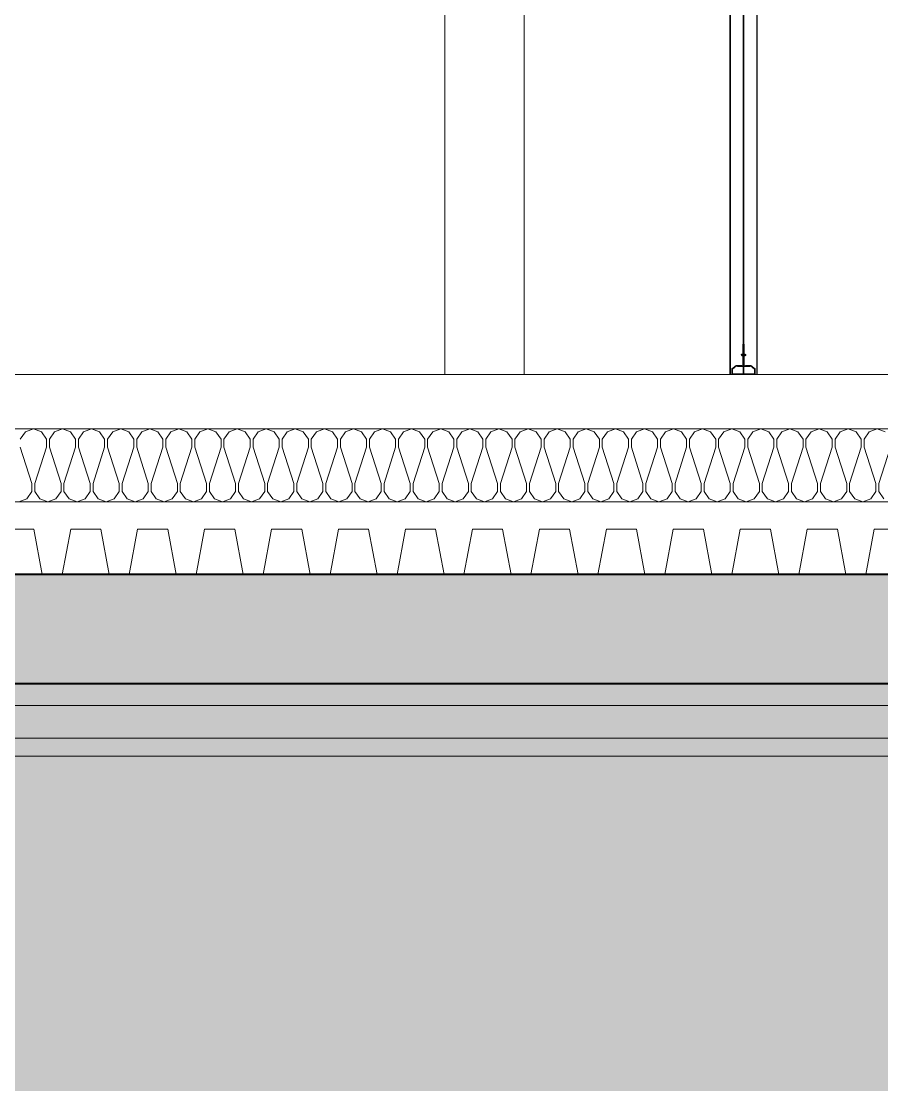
# Model space of a CAD drawing. Header units: millimetres. Extents: x 0 to 420000, y 0 to 297000.
# Drawn here: x 165689 to 168055, y 22497 to 25421 of the extents above; entities that cross this region are included whole.
import ezdxf

# ---------------------------------------------------------------- set-up
doc = ezdxf.new("R2010")
doc.units = ezdxf.units.MM
for name, pattern in [('CEN', [62, 60, -1, 0, -1]), ('CENTER', [2, 1.25, -0.25, 0.25, -0.25]), ('HIDDEN', [0.375, 0.25, -0.125])]:
    doc.linetypes.add(name, pattern=pattern)
for name, color, linetype, lineweight in [('A-AXIS-LINE', 1, 'CEN', 15), ('A-CONC-LIN1', 2, 'Continuous', 40), ('A-ELEV-LIN3', 8, 'Continuous', 18), ('A-SECT-LIN3', 255, 'Continuous', 18), ('A-XXXX-DRBD', 9, 'Continuous', 20), ('A-XXXX-FIN2', 6, 'Continuous', 20), ('A-XXXX-HATC', 8, 'Continuous', 18), ('A-XXXX-HID', 8, 'HIDDEN', 18), ('A-XXXX-INSL2', 8, 'Continuous', 18), ('DJ', 7, 'Continuous', 5)]:
    doc.layers.add(name, color=color, linetype=linetype, lineweight=lineweight)
for name, color, linetype in [('A-CONC-SOLD', 253, 'CEN'), ('A-XXXX-SOLD', 252, 'Continuous'), ('CEN', 1, 'CEN')]:
    doc.layers.add(name, color=color, linetype=linetype)

# ---------------------------------------------------------------- blocks, each defined once
blk = doc.blocks.new('axis(211208)')
at = {"layer": 'A-AXIS-LINE', "ltscale": 1000}
for p, q in [((4631788.1, -441118.7), (4955413.1, -441118.7)), ((4631788.1, -442118.7), (4955413.1, -442118.7))]:
    blk.add_line(p, q, dxfattribs=at)
blk = doc.blocks.new('방화스크린(냉동전실)(220321)')
at = {"layer": 'A-ELEV-LIN3'}
for p, q in [((225665, 83663), (225665, 79940)), ((225666.2, 83663.4), (225666.2, 79940)), ((225738.8, 83663.4), (225738.8, 79940)), ((225740, 83663), (225740, 79940))]:
    blk.add_line(p, q, dxfattribs=at)
at = {"layer": 'CEN', "color": 1, "linetype": 'CENTER'}
blk.add_line((225702.5, 79940), (225702.5, 83819.7), dxfattribs=at)
at = {"layer": 'DJ', "color": 4}
for p, q in [((225702.2, 79941.5), (225702.2, 83787.2)), ((225702.9, 79941.5), (225702.9, 83787.2)), ((225702.9, 79941.5), (225702.2, 79941.5))]:
    blk.add_line(p, q, dxfattribs=at)
at = {"layer": 'DJ', "color": 1, "linetype": 'Continuous'}
for p, q in [((225697.9, 79995.3), (225697.9, 79991.7)), ((225698.1, 79995.5), (225698, 79995.5)), ((225698.1, 79991.5), (225698, 79991.5)), ((225698.1, 79995.5), (225698.1, 79991.5)), ((225698.3, 79995.6), (225698.2, 79995.6)), ((225698.3, 79991.4), (225698.2, 79991.4)), ((225698.3, 79995.7), (225700.6, 79995.7)), ((225698.3, 79991.2), (225698.3, 79995.7)), ((225698.5, 79995.7), (225698.3, 79995.5)), ((225698.5, 79995.7), (225698.3, 79995.6)), ((225698.4, 79995.7), (225698.3, 79995.7)), ((225698.5, 79995.6), (225698.3, 79995.4)), ((225698.4, 79995.5), (225698.3, 79995.4)), ((225698.4, 79995.4), (225698.3, 79995.3)), ((225698.4, 79995.2), (225698.3, 79995.2)), ((225698.3, 79995.1), (225698.3, 79995)), ((225698.3, 79995.1), (225698.3, 79995.1)), ((225698.3, 79995), (225698.3, 79995)), ((225698.3, 79994.3), (225698.3, 79994.3)), ((225698.3, 79994.2), (225698.3, 79994.2)), ((225698.3, 79994.2), (225698.3, 79994.2)), ((225698.3, 79994.1), (225698.3, 79994.1)), ((225698.4, 79994), (225698.3, 79993.9)), ((225698.3, 79994), (225698.3, 79994)), ((225698.4, 79993.9), (225698.3, 79993.8)), ((225698.4, 79993.9), (225698.3, 79993.8)), ((225698.4, 79993.8), (225698.3, 79993.7)), ((225698.5, 79993.7), (225698.3, 79993.5)), ((225698.4, 79993.7), (225698.3, 79993.6)), ((225698.5, 79993.6), (225698.3, 79993.4)), ((225698.5, 79993.6), (225698.3, 79993.4)), ((225698.5, 79993.5), (225698.3, 79993.3)), ((225698.5, 79993.4), (225698.3, 79993.2)), ((225698.4, 79993.3), (225698.3, 79993.1)), ((225698.4, 79993.1), (225698.3, 79993)), ((225698.4, 79993), (225698.3, 79993)), ((225698.3, 79992.9), (225698.3, 79992.9)), ((225698.3, 79992.8), (225698.3, 79992.8)), ((225698.3, 79992.7), (225698.3, 79992.7)), ((225698.3, 79992), (225698.3, 79992)), ((225698.3, 79991.9), (225698.3, 79991.9)), ((225698.3, 79991.9), (225698.3, 79991.9)), ((225698.3, 79991.8), (225698.3, 79991.8)), ((225698.4, 79991.7), (225698.3, 79991.6)), ((225698.4, 79991.7), (225698.3, 79991.7)), ((225698.4, 79991.6), (225698.3, 79991.5)), ((225698.4, 79991.6), (225698.3, 79991.5)), ((225698.4, 79991.5), (225698.3, 79991.4)), ((225698.5, 79991.4), (225698.3, 79991.2)), ((225698.4, 79991.4), (225698.3, 79991.3)), ((225698.3, 79991.2), (225700.6, 79991.2)), ((225698.5, 79991.3), (225698.4, 79991.2)), ((225700.3, 79993.5), (225698.5, 79993.5)), ((225698.5, 79991.3), (225698.5, 79991.2)), ((225700.4, 79995.7), (225700.3, 79995.7)), ((225700.6, 79993.7), (225700.3, 79993.5)), ((225700.6, 79993.6), (225700.3, 79993.4)), ((225700.6, 79991.5), (225700.3, 79991.2)), ((225700.6, 79995.7), (225700.4, 79995.5)), ((225700.5, 79995.7), (225700.4, 79995.6)), ((225700.4, 79995.7), (225700.4, 79995.7)), ((225700.6, 79995.6), (225700.4, 79995.5)), ((225700.6, 79995.5), (225700.4, 79995.4)), ((225700.6, 79993.9), (225700.4, 79993.7)), ((225700.6, 79993.8), (225700.4, 79993.6)), ((225700.6, 79993.5), (225700.4, 79993.3)), ((225700.6, 79993.5), (225700.4, 79993.4)), ((225700.6, 79993.4), (225700.4, 79993.3)), ((225700.6, 79993.3), (225700.4, 79993.2)), ((225700.6, 79991.6), (225700.4, 79991.4)), ((225700.6, 79991.6), (225700.4, 79991.5)), ((225700.6, 79991.4), (225700.4, 79991.2)), ((225700.6, 79995.5), (225700.5, 79995.4)), ((225700.6, 79995.4), (225700.5, 79995.3)), ((225700.6, 79995.3), (225700.5, 79995.2)), ((225700.6, 79995.2), (225700.5, 79995.2)), ((225700.6, 79995.1), (225700.5, 79995)), ((225700.6, 79995.1), (225700.5, 79995.1)), ((225700.6, 79995), (225700.5, 79995)), ((225700.6, 79994.3), (225700.5, 79994.3)), ((225700.6, 79994.2), (225700.5, 79994.2)), ((225700.6, 79994.1), (225700.5, 79994.1)), ((225700.6, 79994), (225700.5, 79994)), ((225700.6, 79993.9), (225700.5, 79993.9)), ((225700.6, 79993.2), (225700.5, 79993.1)), ((225700.6, 79993.2), (225700.5, 79993.1)), ((225700.6, 79993.1), (225700.5, 79993)), ((225700.6, 79993), (225700.5, 79993)), ((225700.6, 79992.9), (225700.5, 79992.9)), ((225700.6, 79992.8), (225700.5, 79992.7)), ((225700.6, 79992.8), (225700.5, 79992.8)), ((225700.6, 79992), (225700.5, 79991.9)), ((225700.6, 79992), (225700.5, 79992)), ((225700.6, 79991.9), (225700.5, 79991.9)), ((225700.6, 79991.8), (225700.5, 79991.7)), ((225700.6, 79991.7), (225700.5, 79991.6)), ((225700.6, 79991.3), (225700.5, 79991.2)), ((225700.6, 79991.2), (225700.6, 79995.7)), ((225706.7, 79995.7), (225704.5, 79995.7)), ((225704.5, 79995.7), (225704.6, 79995.5)), ((225704.5, 79995.7), (225704.6, 79995.6)), ((225704.5, 79991.2), (225704.5, 79995.7)), ((225704.5, 79995.6), (225704.6, 79995.5)), ((225704.5, 79995.5), (225704.5, 79995.4)), ((225704.5, 79995.5), (225704.6, 79995.4)), ((225704.5, 79995.4), (225704.5, 79995.3)), ((225704.5, 79995.3), (225704.5, 79995.2)), ((225704.5, 79995.2), (225704.5, 79995.2)), ((225704.5, 79995.1), (225704.5, 79995)), ((225704.5, 79995.1), (225704.5, 79995.1)), ((225704.5, 79995), (225704.5, 79995)), ((225704.5, 79994.3), (225704.5, 79994.3)), ((225704.5, 79994.2), (225704.5, 79994.2)), ((225704.5, 79994.1), (225704.5, 79994.1)), ((225704.5, 79994), (225704.5, 79994)), ((225704.5, 79993.9), (225704.6, 79993.7)), ((225704.5, 79993.9), (225704.5, 79993.9)), ((225704.5, 79993.8), (225704.6, 79993.6)), ((225704.5, 79993.7), (225704.7, 79993.5)), ((225704.5, 79993.6), (225704.7, 79993.4)), ((225704.5, 79993.5), (225704.6, 79993.3)), ((225704.5, 79993.5), (225704.6, 79993.4)), ((225704.5, 79993.4), (225704.6, 79993.3)), ((225704.5, 79993.3), (225704.6, 79993.2)), ((225704.5, 79993.2), (225704.5, 79993.1)), ((225704.5, 79993.2), (225704.5, 79993.1)), ((225704.5, 79993.1), (225704.5, 79993)), ((225704.5, 79993), (225704.5, 79993)), ((225704.5, 79992.9), (225704.5, 79992.9)), ((225704.5, 79992.8), (225704.5, 79992.7)), ((225704.5, 79992.8), (225704.5, 79992.8)), ((225704.5, 79992), (225704.5, 79991.9)), ((225704.5, 79992), (225704.5, 79992)), ((225704.5, 79991.9), (225704.5, 79991.9)), ((225704.5, 79991.8), (225704.5, 79991.7)), ((225704.5, 79991.7), (225704.5, 79991.6)), ((225704.5, 79991.6), (225704.6, 79991.4)), ((225704.5, 79991.6), (225704.6, 79991.5)), ((225704.5, 79991.5), (225704.7, 79991.2)), ((225704.5, 79991.4), (225704.6, 79991.2)), ((225704.5, 79991.3), (225704.5, 79991.2)), ((225706.7, 79991.2), (225704.5, 79991.2)), ((225704.6, 79995.7), (225704.6, 79995.7)), ((225704.6, 79995.7), (225704.7, 79995.7)), ((225704.7, 79993.5), (225706.5, 79993.5)), ((225706.5, 79995.7), (225706.7, 79995.5)), ((225706.5, 79995.7), (225706.7, 79995.6)), ((225706.5, 79995.6), (225706.7, 79995.4)), ((225706.5, 79993.7), (225706.7, 79993.5)), ((225706.5, 79993.6), (225706.7, 79993.4)), ((225706.5, 79993.6), (225706.7, 79993.4)), ((225706.5, 79993.5), (225706.7, 79993.3)), ((225706.5, 79993.4), (225706.7, 79993.2)), ((225706.5, 79991.4), (225706.7, 79991.2)), ((225706.5, 79991.3), (225706.5, 79991.2)), ((225706.5, 79991.3), (225706.6, 79991.2)), ((225706.6, 79995.7), (225706.7, 79995.7)), ((225706.6, 79995.5), (225706.7, 79995.4)), ((225706.6, 79995.4), (225706.7, 79995.3)), ((225706.6, 79994), (225706.7, 79993.9)), ((225706.6, 79993.9), (225706.7, 79993.8)), ((225706.6, 79993.9), (225706.7, 79993.8)), ((225706.6, 79993.8), (225706.7, 79993.7)), ((225706.6, 79993.7), (225706.7, 79993.6)), ((225706.6, 79993.3), (225706.7, 79993.1)), ((225706.6, 79993.1), (225706.7, 79993)), ((225706.6, 79993), (225706.7, 79993)), ((225706.6, 79991.7), (225706.7, 79991.6)), ((225706.6, 79991.7), (225706.7, 79991.7)), ((225706.6, 79991.6), (225706.7, 79991.5)), ((225706.6, 79991.6), (225706.7, 79991.5)), ((225706.6, 79991.5), (225706.7, 79991.4)), ((225706.6, 79991.4), (225706.7, 79991.3)), ((225706.7, 79991.2), (225706.7, 79995.7)), ((225706.7, 79995.6), (225706.8, 79995.6)), ((225706.6, 79995.2), (225706.7, 79995.2)), ((225706.7, 79995.1), (225706.7, 79995)), ((225706.7, 79995.1), (225706.7, 79995.1)), ((225706.7, 79995), (225706.7, 79995)), ((225706.7, 79994.3), (225706.7, 79994.3)), ((225706.7, 79994.2), (225706.7, 79994.2)), ((225706.7, 79994.2), (225706.7, 79994.2)), ((225706.7, 79994.1), (225706.7, 79994.1)), ((225706.7, 79994), (225706.7, 79994)), ((225706.7, 79992.9), (225706.7, 79992.9)), ((225706.7, 79992.8), (225706.7, 79992.8)), ((225706.7, 79992.7), (225706.7, 79992.7)), ((225706.7, 79992), (225706.7, 79992)), ((225706.7, 79991.9), (225706.7, 79991.9)), ((225706.7, 79991.9), (225706.7, 79991.9)), ((225706.7, 79991.8), (225706.7, 79991.8)), ((225706.7, 79991.4), (225706.8, 79991.4)), ((225706.9, 79995.5), (225706.9, 79991.5)), ((225706.9, 79995.5), (225707, 79995.5)), ((225706.9, 79991.5), (225707, 79991.5)), ((225707.2, 79995.3), (225707.2, 79991.7))]:
    blk.add_line(p, q, dxfattribs=at)
at = {"layer": 'DJ', "color": 5}
for points in [[(225702.2, 80023.5), (225702.2, 79961.9), (225685.6, 79961.9), (225685.6, 79963.5), (225700.6, 79963.5), (225700.6, 80023.5)], [(225702.9, 80023.5), (225702.9, 79961.9), (225719.5, 79961.9), (225719.5, 79963.5), (225704.5, 79963.5), (225704.5, 80023.5)]]:
    blk.add_lwpolyline(points, close=True, dxfattribs=at)
at = {"layer": 'DJ', "color": 6, "lineweight": 9}
blk.add_lwpolyline([(225707.5, 79963.5), (225707.5, 79965), (225722.5, 79965), (225734.5, 79955), (225734.5, 79940), (225670.5, 79940), (225670.5, 79955), (225682.5, 79965), (225697.5, 79965), (225697.5, 79963.5), (225683, 79963.5), (225672, 79954.3), (225672, 79941.5), (225733, 79941.5), (225733, 79954.3), (225722, 79963.5)], close=True, dxfattribs=at)
at = {"layer": 'DJ', "color": 1, "linetype": 'Continuous'}
for centre, radius, start, end in [((225697.9, 79993.5), 1.8, 90, 270), ((225698, 79995.3), 0.135, 90, 180), ((225698, 79991.7), 0.135, 180, 270), ((225698.2, 79995.5), 0.135, 90, 180), ((225698.2, 79991.5), 0.135, 180, 270), ((225700.3, 79994.8), 2.02, 151.2403, 184.281), ((225700.3, 79994.5), 2.02, 175.719, 208.7597), ((225700.3, 79992.5), 2.02, 151.2403, 184.281), ((225700.3, 79992.2), 2.02, 175.719, 208.7597), ((225698.5, 79994.8), 2.02, 355.719, 28.7597), ((225698.5, 79994.5), 2.02, 331.2403, 4.281), ((225698.5, 79992.5), 2.02, 355.719, 28.7597), ((225698.5, 79992.2), 2.02, 331.2403, 4.281), ((225706.5, 79994.8), 2.02, 151.2403, 184.281), ((225706.5, 79994.5), 2.02, 175.719, 208.7597), ((225706.5, 79992.5), 2.02, 151.2403, 184.281), ((225706.5, 79992.2), 2.02, 175.719, 208.7597), ((225704.7, 79994.8), 2.02, 355.719, 28.7597), ((225704.7, 79994.5), 2.02, 331.2403, 4.281), ((225704.7, 79992.5), 2.02, 355.719, 28.7597), ((225704.7, 79992.2), 2.02, 331.2403, 4.281), ((225706.8, 79995.5), 0.135, 0, 90), ((225706.8, 79991.5), 0.135, 270, 0), ((225707, 79995.3), 0.135, 0, 90), ((225707, 79991.7), 0.135, 270, 0), ((225707.2, 79993.5), 1.8, 270, 90)]:
    blk.add_arc(centre, radius, start, end, dxfattribs=at)
blk = doc.blocks.new('지하2층')
at = {"layer": 'A-CONC-SOLD'}
h = blk.add_hatch(color=256, dxfattribs=at)
h.dxf.hatch_style = 1
h.paths.add_polyline_path([(4879373.8, -392168.7), (4878973.8, -392168.7), (4878973.8, -391118.7), (4878823.8, -391118.7), (4878823.8, -391368.7), (4878373.8, -391368.7), (4878373.8, -392368.7), (4878323.8, -392368.7), (4878323.8, -393068.7), (4878673.8, -393068.7), (4878673.8, -401668.7), (4877923.8, -401668.7), (4877923.8, -401118.7), (4877723.8, -401118.7), (4877723.8, -401668.7), (4801523.8, -401668.7), (4801523.8, -401128.7), (4801323.8, -401128.7), (4801323.8, -401968.7), (4801493.8, -401968.7), (4801478.8, -401977.7), (4801478.8, -402318.7), (4759168.8, -402318.7), (4759168.8, -401977.7), (4759153.8, -401968.7), (4759323.8, -401968.7), (4759323.8, -401128.7), (4759123.8, -401128.7), (4759123.8, -401668.7), (4682923.8, -401668.7), (4682923.8, -401118.7), (4682723.8, -401118.7), (4682723.8, -401668.7), (4681973.8, -401668.7), (4681973.8, -393068.7), (4682323.8, -393068.7), (4682323.8, -392368.7), (4682273.8, -392368.7), (4682273.8, -391368.7), (4681823.8, -391368.7), (4681823.8, -391118.7), (4681673.8, -391118.7), (4681673.8, -392168.7), (4681273.8, -392168.7), (4681273.8, -401968.7), (4758323.8, -401968.7), (4758323.8, -402618.7), (4802323.8, -402618.7), (4802323.8, -401968.7), (4879373.8, -401968.7)])
at = {"layer": 'A-CONC-LIN1'}
for points in [[(4681673.8, -391118.7), (4681673.8, -392168.7), (4681273.8, -392168.7), (4681273.8, -401968.7), (4758323.8, -401968.7), (4758323.8, -402618.7), (4802323.8, -402618.7), (4802323.8, -401968.7), (4879373.8, -401968.7), (4879373.8, -392168.7), (4878973.8, -392168.7), (4878973.8, -391118.7)], [(4801478.8, -402318.7), (4759168.8, -402318.7), (4759168.8, -401977.7), (4759153.8, -401968.7), (4759323.8, -401968.7), (4759323.8, -401128.7), (4759123.8, -401128.7), (4759123.8, -401668.7), (4682923.8, -401668.7)]]:
    blk.add_lwpolyline(points, dxfattribs=at)
at = {"layer": 'A-ELEV-LIN3'}
for p, q in [((4737164.8, -398118.7), (4737164.8, -401118.7)), ((4737382.8, -398118.7), (4737382.8, -401118.7))]:
    blk.add_line(p, q, dxfattribs=at)
at = {"layer": 'A-XXXX-DRBD'}
blk.add_lwpolyline([(4735952.3, -401543.7), (4736035.1, -401543.7), (4736058.4, -401668.7), (4736113.1, -401668.7), (4736136.4, -401543.7), (4736219.2, -401543.7), (4736242.5, -401668.7), (4736297.2, -401668.7), (4736320.5, -401543.7), (4736403.3, -401543.7), (4736426.6, -401668.7), (4736481.3, -401668.7), (4736504.6, -401543.7), (4736587.4, -401543.7), (4736610.7, -401668.7), (4736665.4, -401668.7), (4736688.7, -401543.7), (4736771.5, -401543.7), (4736794.8, -401668.7), (4736849.4, -401668.7), (4736872.8, -401543.7), (4736955.6, -401543.7), (4736978.9, -401668.7), (4737033.5, -401668.7), (4737056.8, -401543.7), (4737139.7, -401543.7), (4737163, -401668.7), (4737217.6, -401668.7), (4737240.9, -401543.7), (4737323.8, -401543.7), (4737347.1, -401668.7), (4737401.7, -401668.7), (4737425, -401543.7), (4737507.8, -401543.7), (4737531.2, -401668.7), (4737585.8, -401668.7), (4737609.1, -401543.7), (4737691.9, -401543.7), (4737715.2, -401668.7), (4737769.9, -401668.7), (4737793.2, -401543.7), (4737876, -401543.7), (4737899.3, -401668.7), (4737954, -401668.7), (4737977.3, -401543.7), (4738060.1, -401543.7), (4738083.4, -401668.7), (4738138.1, -401668.7), (4738161.4, -401543.7), (4738244.2, -401543.7), (4738267.5, -401668.7), (4738322.2, -401668.7), (4738345.5, -401543.7), (4738428.3, -401543.7)], dxfattribs=at)
at = {"layer": 'A-XXXX-FIN2'}
blk.add_lwpolyline([(4683073.8, -401118.7), (4759113.8, -401118.7)], dxfattribs=at)
at = {"layer": 'A-XXXX-INSL2'}
for points in [[(4682923.8, -401268.7), (4759113.8, -401268.7)], [(4738371.8, -401460.7), (4738357.8, -401440.7), (4738357.8, -401418.7), (4738389.8, -401318.7)], [(4738375.8, -401276.7), (4738353.8, -401268.7), (4738331.8, -401276.7), (4738317.8, -401296.7), (4738317.8, -401318.7), (4738349.8, -401418.7), (4738349.8, -401440.7), (4738335.8, -401460.7), (4738313.8, -401468.7), (4738291.8, -401460.7), (4738277.8, -401440.7), (4738277.8, -401418.7), (4738309.8, -401318.7), (4738309.8, -401296.7), (4738295.8, -401276.7), (4738273.8, -401268.7), (4738251.8, -401276.7), (4738237.8, -401296.7), (4738237.8, -401318.7), (4738269.8, -401418.7), (4738269.8, -401440.7), (4738255.8, -401460.7), (4738233.8, -401468.7), (4738211.8, -401460.7), (4738197.8, -401440.7), (4738197.8, -401418.7), (4738229.8, -401318.7), (4738229.8, -401296.7), (4738215.8, -401276.7), (4738193.8, -401268.7), (4738171.8, -401276.7), (4738157.8, -401296.7), (4738157.8, -401318.7), (4738189.8, -401418.7), (4738189.8, -401440.7), (4738175.8, -401460.7), (4738153.8, -401468.7), (4738131.8, -401460.7), (4738117.8, -401440.7), (4738117.8, -401418.7), (4738149.8, -401318.7), (4738149.8, -401296.7), (4738135.8, -401276.7), (4738113.8, -401268.7), (4738091.8, -401276.7), (4738077.8, -401296.7), (4738077.8, -401318.7), (4738109.8, -401418.7), (4738109.8, -401440.7), (4738095.8, -401460.7), (4738073.8, -401468.7), (4738051.8, -401460.7), (4738037.8, -401440.7), (4738037.8, -401418.7), (4738069.8, -401318.7), (4738069.8, -401296.7), (4738055.8, -401276.7), (4738033.8, -401268.7), (4738011.8, -401276.7), (4737997.8, -401296.7), (4737997.8, -401318.7), (4738029.8, -401418.7), (4738029.8, -401440.7), (4738015.8, -401460.7), (4737993.8, -401468.7), (4737971.8, -401460.7), (4737957.8, -401440.7), (4737957.8, -401418.7), (4737989.8, -401318.7), (4737989.8, -401296.7), (4737975.8, -401276.7), (4737953.8, -401268.7), (4737931.8, -401276.7), (4737917.8, -401296.7), (4737917.8, -401318.7), (4737949.8, -401418.7), (4737949.8, -401440.7), (4737935.8, -401460.7), (4737913.8, -401468.7), (4737891.8, -401460.7), (4737877.8, -401440.7), (4737877.8, -401418.7), (4737909.8, -401318.7), (4737909.8, -401296.7), (4737895.8, -401276.7), (4737873.8, -401268.7), (4737851.8, -401276.7), (4737837.8, -401296.7), (4737837.8, -401318.7), (4737869.8, -401418.7), (4737869.8, -401440.7), (4737855.8, -401460.7), (4737833.8, -401468.7), (4737811.8, -401460.7), (4737797.8, -401440.7), (4737797.8, -401418.7), (4737829.8, -401318.7), (4737829.8, -401296.7), (4737815.8, -401276.7), (4737793.8, -401268.7), (4737771.8, -401276.7), (4737757.8, -401296.7), (4737757.8, -401318.7), (4737789.8, -401418.7), (4737789.8, -401440.7), (4737775.8, -401460.7), (4737753.8, -401468.7), (4737731.8, -401460.7), (4737717.8, -401440.7), (4737717.8, -401418.7), (4737749.8, -401318.7), (4737749.8, -401296.7), (4737735.8, -401276.7), (4737713.8, -401268.7), (4737691.8, -401276.7), (4737677.8, -401296.7), (4737677.8, -401318.7), (4737709.8, -401418.7), (4737709.8, -401440.7), (4737695.8, -401460.7), (4737673.8, -401468.7), (4737651.8, -401460.7), (4737637.8, -401440.7), (4737637.8, -401418.7), (4737669.8, -401318.7), (4737669.8, -401296.7), (4737655.8, -401276.7), (4737633.8, -401268.7), (4737611.8, -401276.7), (4737597.8, -401296.7), (4737597.8, -401318.7), (4737629.8, -401418.7), (4737629.8, -401440.7), (4737615.8, -401460.7), (4737593.8, -401468.7), (4737571.8, -401460.7), (4737557.8, -401440.7), (4737557.8, -401418.7), (4737589.8, -401318.7), (4737589.8, -401296.7), (4737575.8, -401276.7), (4737553.8, -401268.7), (4737531.8, -401276.7), (4737517.8, -401296.7), (4737517.8, -401318.7), (4737549.8, -401418.7), (4737549.8, -401440.7), (4737535.8, -401460.7), (4737513.8, -401468.7), (4737491.8, -401460.7), (4737477.8, -401440.7), (4737477.8, -401418.7), (4737509.8, -401318.7), (4737509.8, -401296.7), (4737495.8, -401276.7), (4737473.8, -401268.7), (4737451.8, -401276.7), (4737437.8, -401296.7), (4737437.8, -401318.7), (4737469.8, -401418.7), (4737469.8, -401440.7), (4737455.8, -401460.7), (4737433.8, -401468.7), (4737411.8, -401460.7), (4737397.8, -401440.7), (4737397.8, -401418.7), (4737429.8, -401318.7), (4737429.8, -401296.7), (4737415.8, -401276.7), (4737393.8, -401268.7), (4737371.8, -401276.7), (4737357.8, -401296.7), (4737357.8, -401318.7), (4737389.8, -401418.7), (4737389.8, -401440.7), (4737375.8, -401460.7), (4737353.8, -401468.7), (4737331.8, -401460.7), (4737317.8, -401440.7), (4737317.8, -401418.7), (4737349.8, -401318.7), (4737349.8, -401296.7), (4737335.8, -401276.7), (4737313.8, -401268.7), (4737291.8, -401276.7), (4737277.8, -401296.7), (4737277.8, -401318.7), (4737309.8, -401418.7), (4737309.8, -401440.7), (4737295.8, -401460.7), (4737273.8, -401468.7), (4737251.8, -401460.7), (4737237.8, -401440.7), (4737237.8, -401418.7), (4737269.8, -401318.7), (4737269.8, -401296.7), (4737255.8, -401276.7), (4737233.8, -401268.7), (4737211.8, -401276.7), (4737197.8, -401296.7), (4737197.8, -401318.7), (4737229.8, -401418.7), (4737229.8, -401440.7), (4737215.8, -401460.7), (4737193.8, -401468.7), (4737171.8, -401460.7), (4737157.8, -401440.7), (4737157.8, -401418.7), (4737189.8, -401318.7), (4737189.8, -401296.7), (4737175.8, -401276.7), (4737153.8, -401268.7), (4737131.8, -401276.7), (4737117.8, -401296.7), (4737117.8, -401318.7), (4737149.8, -401418.7), (4737149.8, -401440.7), (4737135.8, -401460.7), (4737113.8, -401468.7), (4737091.8, -401460.7), (4737077.8, -401440.7), (4737077.8, -401418.7), (4737109.8, -401318.7), (4737109.8, -401296.7), (4737095.8, -401276.7), (4737073.8, -401268.7), (4737051.8, -401276.7), (4737037.8, -401296.7), (4737037.8, -401318.7), (4737069.8, -401418.7), (4737069.8, -401440.7), (4737055.8, -401460.7), (4737033.8, -401468.7), (4737011.8, -401460.7), (4736997.8, -401440.7), (4736997.8, -401418.7), (4737029.8, -401318.7), (4737029.8, -401296.7), (4737015.8, -401276.7), (4736993.8, -401268.7), (4736971.8, -401276.7), (4736957.8, -401296.7), (4736957.8, -401318.7), (4736989.8, -401418.7), (4736989.8, -401440.7), (4736975.8, -401460.7), (4736953.8, -401468.7), (4736931.8, -401460.7), (4736917.8, -401440.7), (4736917.8, -401418.7), (4736949.8, -401318.7), (4736949.8, -401296.7), (4736935.8, -401276.7), (4736913.8, -401268.7), (4736891.8, -401276.7), (4736877.8, -401296.7), (4736877.8, -401318.7), (4736909.8, -401418.7), (4736909.8, -401440.7), (4736895.8, -401460.7), (4736873.8, -401468.7), (4736851.8, -401460.7), (4736837.8, -401440.7), (4736837.8, -401418.7), (4736869.8, -401318.7), (4736869.8, -401296.7), (4736855.8, -401276.7), (4736833.8, -401268.7), (4736811.8, -401276.7), (4736797.8, -401296.7), (4736797.8, -401318.7), (4736829.8, -401418.7), (4736829.8, -401440.7), (4736815.8, -401460.7), (4736793.8, -401468.7), (4736771.8, -401460.7), (4736757.8, -401440.7), (4736757.8, -401418.7), (4736789.8, -401318.7), (4736789.8, -401296.7), (4736775.8, -401276.7), (4736753.8, -401268.7), (4736731.8, -401276.7), (4736717.8, -401296.7), (4736717.8, -401318.7), (4736749.8, -401418.7), (4736749.8, -401440.7), (4736735.8, -401460.7), (4736713.8, -401468.7), (4736691.8, -401460.7), (4736677.8, -401440.7), (4736677.8, -401418.7), (4736709.8, -401318.7), (4736709.8, -401296.7), (4736695.8, -401276.7), (4736673.8, -401268.7), (4736651.8, -401276.7), (4736637.8, -401296.7), (4736637.8, -401318.7), (4736669.8, -401418.7), (4736669.8, -401440.7), (4736655.8, -401460.7), (4736633.8, -401468.7), (4736611.8, -401460.7), (4736597.8, -401440.7), (4736597.8, -401418.7), (4736629.8, -401318.7), (4736629.8, -401296.7), (4736615.8, -401276.7), (4736593.8, -401268.7), (4736571.8, -401276.7), (4736557.8, -401296.7), (4736557.8, -401318.7), (4736589.8, -401418.7), (4736589.8, -401440.7), (4736575.8, -401460.7), (4736553.8, -401468.7), (4736531.8, -401460.7), (4736517.8, -401440.7), (4736517.8, -401418.7), (4736549.8, -401318.7), (4736549.8, -401296.7), (4736535.8, -401276.7), (4736513.8, -401268.7), (4736491.8, -401276.7), (4736477.8, -401296.7), (4736477.8, -401318.7), (4736509.8, -401418.7), (4736509.8, -401440.7), (4736495.8, -401460.7), (4736473.8, -401468.7), (4736451.8, -401460.7), (4736437.8, -401440.7), (4736437.8, -401418.7), (4736469.8, -401318.7), (4736469.8, -401296.7), (4736455.8, -401276.7), (4736433.8, -401268.7), (4736411.8, -401276.7), (4736397.8, -401296.7), (4736397.8, -401318.7), (4736429.8, -401418.7), (4736429.8, -401440.7), (4736415.8, -401460.7), (4736393.8, -401468.7), (4736371.8, -401460.7), (4736357.8, -401440.7), (4736357.8, -401418.7), (4736389.8, -401318.7), (4736389.8, -401296.7), (4736375.8, -401276.7), (4736353.8, -401268.7), (4736331.8, -401276.7), (4736317.8, -401296.7), (4736317.8, -401318.7), (4736349.8, -401418.7), (4736349.8, -401440.7), (4736335.8, -401460.7), (4736313.8, -401468.7), (4736291.8, -401460.7), (4736277.8, -401440.7), (4736277.8, -401418.7), (4736309.8, -401318.7), (4736309.8, -401296.7), (4736295.8, -401276.7), (4736273.8, -401268.7), (4736251.8, -401276.7), (4736237.8, -401296.7), (4736237.8, -401318.7), (4736269.8, -401418.7), (4736269.8, -401440.7), (4736255.8, -401460.7), (4736233.8, -401468.7), (4736211.8, -401460.7), (4736197.8, -401440.7), (4736197.8, -401418.7), (4736229.8, -401318.7), (4736229.8, -401296.7), (4736215.8, -401276.7), (4736193.8, -401268.7), (4736171.8, -401276.7), (4736157.8, -401296.7), (4736157.8, -401318.7), (4736189.8, -401418.7), (4736189.8, -401440.7), (4736175.8, -401460.7), (4736153.8, -401468.7), (4736131.8, -401460.7), (4736117.8, -401440.7), (4736117.8, -401418.7), (4736149.8, -401318.7), (4736149.8, -401296.7), (4736135.8, -401276.7), (4736113.8, -401268.7), (4736091.8, -401276.7), (4736077.8, -401296.7), (4736077.8, -401318.7), (4736109.8, -401418.7), (4736109.8, -401440.7), (4736095.8, -401460.7), (4736073.8, -401468.7), (4736051.8, -401460.7), (4736037.8, -401440.7), (4736037.8, -401418.7), (4736069.8, -401318.7), (4736069.8, -401296.7), (4736055.8, -401276.7), (4736033.8, -401268.7), (4736011.8, -401276.7), (4735997.8, -401296.7)], [(4735997.8, -401318.7), (4736029.8, -401418.7), (4736029.8, -401440.7), (4736015.8, -401460.7), (4735993.8, -401468.7)], [(4682923.8, -401468.7), (4759113.8, -401468.7)]]:
    blk.add_lwpolyline(points, dxfattribs=at)
at = {"layer": 'A-CONC-LIN1'}
blk.add_blockref('방화스크린(냉동전실)(220321)', (4512283.8, -481058.7), dxfattribs=at)
blk = doc.blocks.new('PF1_2')
at = {"layer": 'A-XXXX-HID', "color": 0, "ltscale": 800}
blk.add_lwpolyline([(-3350, 0), (-3350, -3100), (3350, -3100), (3350, 0)], close=True, dxfattribs=at)

msp = doc.modelspace()

# ---------------------------------------------------------------- hatches: boundary and pattern name
at = {"layer": 'A-XXXX-HATC'}
h = msp.add_hatch(dxfattribs=at)
h.set_pattern_fill('DOTS', color=256, scale=10)
h.set_pattern_definition([(0, (0, -50), (7.9375, 15.875), [0, -15.875])])
h.paths.add_polyline_path([(188012.5, 23540), (110962.5, 23540), (110962.5, 23600), (188012.5, 23600)])
h = msp.add_hatch(dxfattribs=at)
h.set_pattern_fill('돌01', color=256, scale=200)
h.set_pattern_definition([(0, (40, -50), (200, 200), [60, -140]), (0, (160, -30), (200, 200), [50, -150]), (0, (150, -20), (200, 200), [40, -160]), (0, (90, 30), (200, 200), [30, -30, 40, -100]), (0, (90, 40), (200, 200), [40, -10, 50, -100]), (0, (0, 80), (200, 200), [50, -150]), (0, (190, 90), (200, 200), [50, -150]), (90, (0, -10), (-200, 200), [30, -170]), (90, (30, 140), (-200, 200), [20, -180]), (90, (40, -50), (-200, 200), [30, -170]), (90, (60, 130), (-200, 200), [10, -190]), (90, (70, 50), (-200, 200), [30, -170]), (90, (90, -20), (-200, 200), [50, -150]), (90, (110, 120), (-200, 200), [30, -170]), (90, (130, 40), (-200, 200), [40, -160]), (90, (140, 40), (-200, 200), [40, -160]), (90, (160, -50), (-200, 200), [20, -180]), (90, (190, -20), (-200, 200), [50, -150]), (45, (20, -30), (0, 200), [84.8528, -197.98991]), (45, (40, -20), (0, 200), [42.4264, -240.41631]), (45, (130, 90), (0, 200), [56.56854, -226.27417]), (45, (130, 100), (0, 200), [42.4264, -240.41631]), (135, (60, 80), (-200, 2e-14), [14.1422, -268.70051]), (135, (20, -30), (-200, 2e-14), [28.2842, -254.55851]), (135, (80, 30), (-200, 2e-14), [28.2842, -254.55851]), (135, (130, 80), (-200, 2e-14), [28.2842, -254.55851]), (135, (190, 120), (-200, 2e-14), [42.4264, -240.41631]), (135, (190, 110), (-200, 2e-14), [28.2842, -254.55851]), (135, (180, 130), (-200, 2e-14), [28.2842, -254.55851]), (135, (120, -50), (-200, 2e-14), [42.4264, -240.41631]), (26.56505, (180, 70), (200, 8e-08), [22.36, -424.8536]), (26.56505, (130, 20), (200, 8e-08), [22.36, -424.8536]), (26.56505, (60, 80), (200, 8e-08), [44.72, -402.4936]), (26.56505, (70, 130), (200, 8e-08), [44.72, -402.4936]), (26.56505, (70, 80), (200, 8e-08), [44.72, -402.4936]), (26.56505, (190, 120), (200, 8e-08), [44.72, -402.4936]), (26.56505, (0, 20), (200, 8e-08), [67.082, -380.1316]), (26.56505, (0, 30), (200, 8e-08), [67.082, -380.1316]), (26.56505, (0, 110), (200, 8e-08), [67.082, -380.1316]), (63.43495, (100, 100), (1e-08, 200), [22.36, -424.8536]), (63.43495, (190, 90), (1e-08, 200), [22.36, -268.3336, 44.72, -111.8]), (63.43495, (170, 70), (1e-08, 200), [44.72, -402.4936]), (63.43495, (50, 90), (1e-08, 200), [44.72, -402.4936]), (63.43495, (40, 90), (1e-08, 200), [44.72, -402.4936]), (63.43495, (110, 110), (1e-08, 200), [67.082, -380.1316]), (116.56505, (60, 60), (-8e-08, 200), [22.36, -424.8536]), (116.56505, (190, 40), (-8e-08, 200), [22.36, -424.8536]), (116.56505, (150, -20), (-8e-08, 200), [44.72, -402.4936]), (116.56505, (140, -10), (-8e-08, 200), [44.72, -402.4936]), (116.56505, (160, 130), (-8e-08, 200), [44.72, -402.4936]), (116.56505, (0, 30), (-8e-08, 200), [44.72, -402.4936]), (116.56505, (100, -50), (-8e-08, 200), [67.082, -380.1316]), (153.43495, (170, 70), (-200, 1e-08), [44.72, -402.4936]), (153.43495, (180, 60), (-200, 1e-08), [44.72, -402.4936]), (153.43495, (30, -40), (-200, 1e-08), [22.36, -424.8536]), (153.43495, (90, 40), (-200, 1e-08), [22.36, -424.8536]), (153.43495, (130, 100), (-200, 1e-08), [22.36, -424.8536])])
h.paths.add_polyline_path([(110962.5, 23540), (188012.5, 23540), (188012.5, 23400), (110962.5, 23400)])
at = {"layer": 'A-XXXX-SOLD'}
h = msp.add_hatch(color=256, dxfattribs=at)
h.dxf.hatch_style = 1
edge = h.paths.add_edge_path()
edge.add_line((188012.5, 23400), (110962.5, 23400))
edge.add_line((110962.5, 23400), (110962.5, 33150))
edge.add_line((110962.5, 33150), (101437.5, 33150))
edge.add_line((101437.5, 33150), (101437.5, 32915.6))
edge.add_arc((97287.5, -3706.2), 36856.3, 83.53481, 96.46519)
edge.add_line((93137.5, 32915.6), (93137.5, 33150))
edge.add_line((93137.5, 33150), (50200, 33150))
edge.add_line((50200, 33150), (50200, 14450))
edge.add_line((50200, 14450), (373825, 14450))
edge.add_line((373825, 14450), (373825, 33150))
edge.add_line((373825, 33150), (343047.9, 33150))
edge.add_line((343047.9, 33150), (343047.9, 32941.7))
edge.add_arc((327897.9, -517956.2), 551106.3, 88.424731, 91.575269)
edge.add_line((312747.9, 32941.7), (312747.9, 33150))
edge.add_line((312747.9, 33150), (309062.5, 33150))
edge.add_line((309062.5, 33150), (309062.5, 23400))
edge.add_line((309062.5, 23400), (232012.5, 23400))
edge.add_line((232012.5, 23400), (232012.5, 22750))
edge.add_line((232012.5, 22750), (188012.5, 22750))
edge.add_line((188012.5, 22750), (188012.5, 23400))

# ---------------------------------------------------------------- linework, layer by layer
at = {"layer": 'A-SECT-LIN3'}
msp.add_lwpolyline([(188012.5, 23540), (110962.5, 23540), (110962.5, 23600), (188012.5, 23600)], close=True, dxfattribs=at)
at = {"layer": 'A-XXXX-HATC'}
msp.add_lwpolyline([(110962.5, 23540), (188012.5, 23540), (188012.5, 23400), (110962.5, 23400)], close=True, dxfattribs=at)

# ---------------------------------------------------------------- block references
for name, p in [('지하2층', (-4570311.3, 425568.7)), ('PF1_2', (167012.5, 23900))]:
    msp.add_blockref(name, p)
at = {"layer": 'A-AXIS-LINE'}
msp.add_blockref('axis(211208)', (-4581588.1, 465568.7), dxfattribs=at)

doc.saveas('drawing.dxf')
